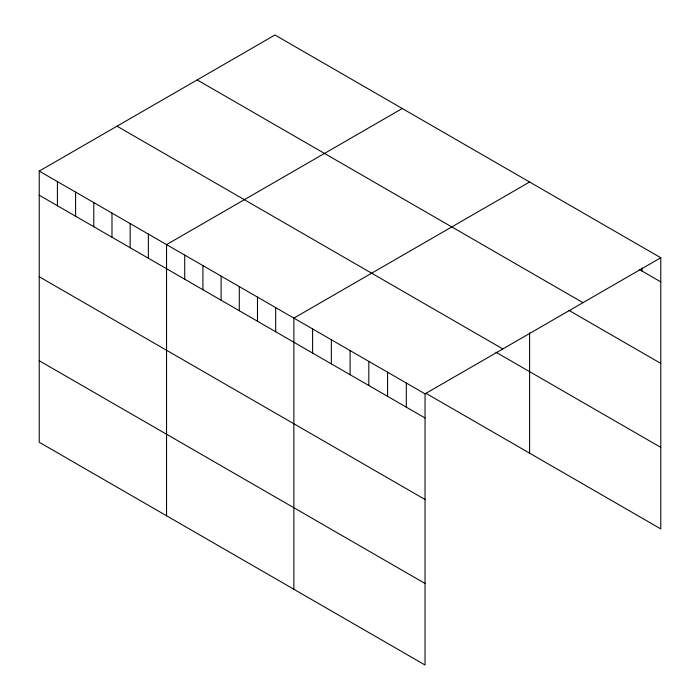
<?xml version="1.0" encoding="UTF-8"?>
<svg xmlns="http://www.w3.org/2000/svg" width="700" height="700" viewBox="0 0 700 700"><rect width="100%" height="100%" fill="white"/><g stroke="black" fill="none" stroke-linecap="round" stroke-linejoin="round"><path stroke-width="1.05" d="M39.226 171.097L425.04 393.846L425.04 665L39.226 442.251L39.226 171.097L274.96 35L660.774 257.749L660.774 528.903L425.924 393.312M402.273 108.509L166.548 244.606L166.548 515.76M529.594 182.018L293.869 318.115L293.869 589.269M425.04 393.846L660.774 257.749M639.222 269.43L660.774 281.873M197.164 79.914L582.986 302.662M568.951 310.38L660.774 363.396M117.014 126.184L502.836 348.933M495.95 352.223L660.774 447.379M39.226 195.221L425.04 417.97M39.226 276.745L425.04 499.494M39.226 360.727L425.04 583.476M642.031 267.908L642.031 271.058M529.594 332.797L529.594 453.162M406.306 383.031L406.306 407.155M387.564 372.207L387.564 396.331M368.821 361.392L368.821 385.516M350.088 350.569L350.088 374.692M331.345 339.754L331.345 363.877M312.602 328.93L312.602 353.054M275.678 307.615L275.678 331.739M257.486 297.115L257.486 321.23M239.295 286.606L239.295 310.73M221.112 276.106L221.112 300.23M202.921 265.606L202.921 289.73M184.73 255.106L184.73 279.23M148.356 234.106L148.356 258.23M130.165 223.606L130.165 247.73M111.983 213.106L111.983 237.221M93.791 202.597L93.791 226.721M75.6 192.097L75.6 216.221M57.418 181.597L57.418 205.721"/></g></svg>
